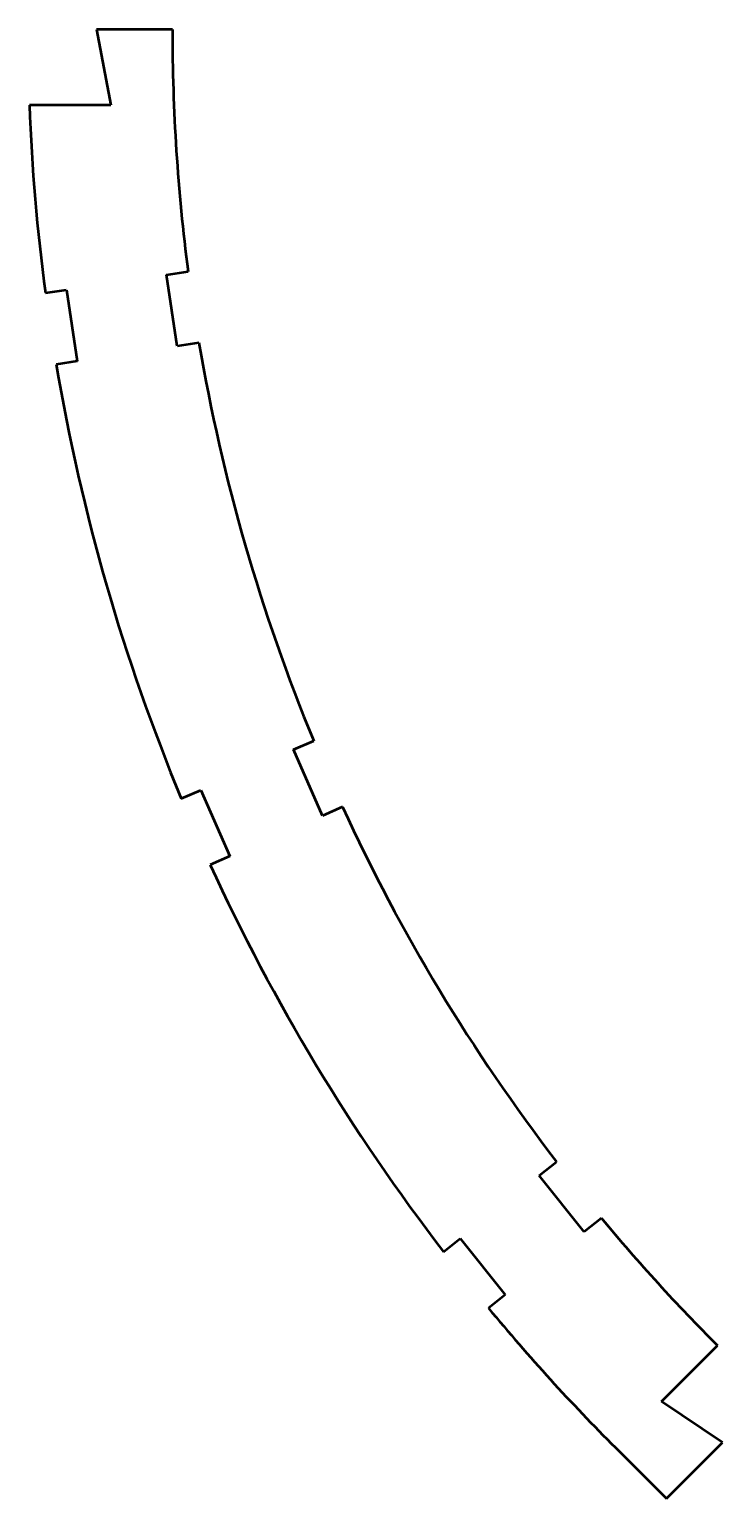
# Model space of a CAD drawing. Header units: millimetres. Extents: x 249 to 345, y 108 to 312.
import ezdxf

# ---------------------------------------------------------------- set-up
doc = ezdxf.new("R2010")
doc.units = ezdxf.units.MM
doc.layers.add('Visible (ISO)', color=7, linetype='Continuous', lineweight=50)

msp = doc.modelspace()

# ---------------------------------------------------------------- linework, layer by layer
at = {"layer": 'Visible (ISO)'}
for p, q in [((268.79, 311.76), (258.29, 311.76)), ((258.29, 311.76), (260.29, 301.26)), ((260.29, 301.26), (248.99, 301.26)), ((267.96, 277.78), (270.98, 278.24)), ((269.46, 267.89), (267.96, 277.78)), ((251.2, 275.25), (254.12, 275.69)), ((254.12, 275.69), (255.61, 265.8)), ((272.47, 268.35), (269.46, 267.89)), ((255.61, 265.8), (252.69, 265.36)), ((285.57, 211.99), (288.37, 213.21)), ((289.57, 202.83), (285.57, 211.99)), ((270.03, 205.21), (272.74, 206.39)), ((272.74, 206.39), (276.74, 197.23)), ((292.37, 204.05), (289.57, 202.83)), ((276.74, 197.23), (274.03, 196.05)), ((319.61, 153.01), (321.99, 154.91)), ((325.84, 145.19), (319.61, 153.01)), ((328.23, 147.09), (325.84, 145.19)), ((306.35, 142.43), (308.66, 144.28)), ((308.66, 144.28), (314.9, 136.46)), ((314.9, 136.46), (312.59, 134.62)), ((336.53, 121.67), (344.31, 129.45)), ((345.01, 116.02), (336.53, 121.67)), ((337.23, 108.24), (345.01, 116.02)), ((330.16, 115.31), (337.23, 108.24))]:
    msp.add_line(p, q, dxfattribs=at)
for radius, start, end in [(257.83, 180, 187.4718), (277.83, 182.1659, 187.5518), (257.83, 189.6941, 202.4718), (277.83, 189.6141, 202.5518), (257.83, 204.6941, 217.4718), (277.83, 204.6141, 217.5518), (257.83, 219.6941, 225), (277.83, 219.6141, 225)]:
    msp.add_arc((526.62, 311.76), radius, start, end, dxfattribs=at)

doc.saveas('drawing.dxf')
